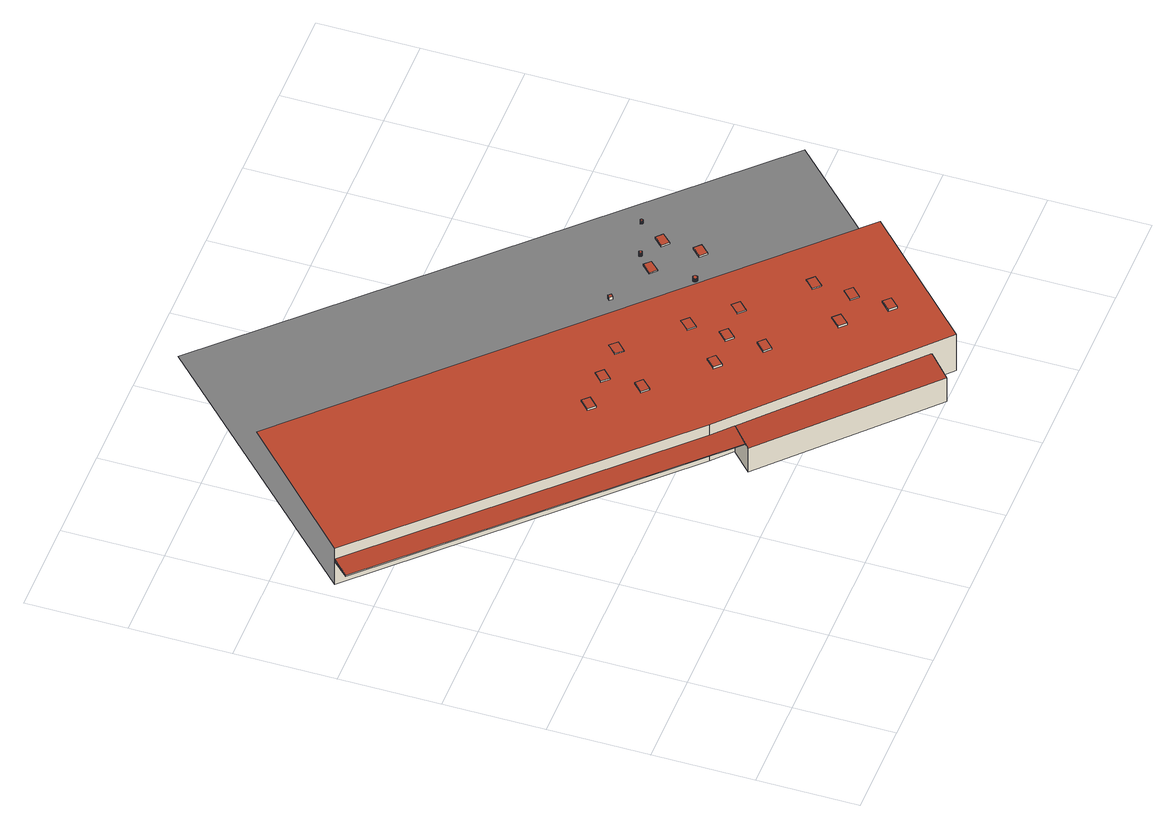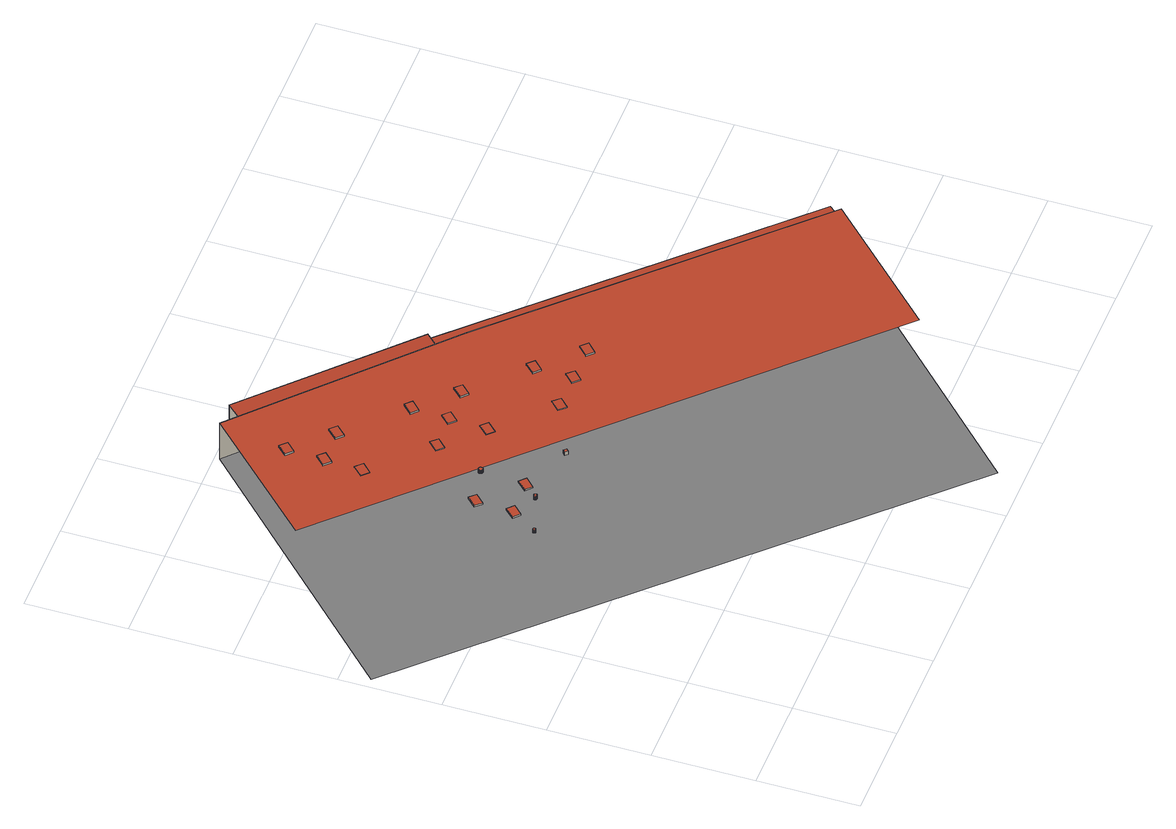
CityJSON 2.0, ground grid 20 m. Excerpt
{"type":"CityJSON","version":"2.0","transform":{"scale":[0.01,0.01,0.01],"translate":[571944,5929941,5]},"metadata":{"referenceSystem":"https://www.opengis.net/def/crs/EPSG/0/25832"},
"CityObjects":{
"building1":{"type":"Building","attributes":{"Grundfläche 2D":"8420.653065","Grundhöhe NN":"5.361"},"children":["building1-1","building1-2","building1-3","building1-4","building1-5","building1-6","building1-7","building1-8","building1-9","building1-10","building1-11","building1-12","building1-13","building1-14","building1-15","building1-16","building1-17","building1-18","building1-19","building1-20","building1-21"],"geometry":[{"type":"MultiSurface","lod":"3","boundaries":[[[0,1,2,3,4,5,6,7]],[[8,9,10,11,12]],[[6,12,11,10,13,14,15,16,1,0,7]],[[17,9,8,18]],[[19,20,2,1,16]],[[10,9,17,13]],[[21,15,14,18,8,12,6,5,22]],[[13,17,18,14]]],"semantics":{"surfaces":[{"type":"WallSurface"},{"type":"RoofSurface"},{"type":"GroundSurface"}],"values":[0,0,0,0,1,1,2,0]}}]},
"building1-1":{"type":"BuildingInstallation","parents":["building1"],"geometry":[{"type":"MultiSurface","lod":"3","boundaries":[[[23,24,25,0,3]],[[25,10,11,7,0]],[[0,7,4,3]],[[23,3,4,26]],[[24,23,26,27]],[[10,25,24,27,11]],[[11,27,26,4,7]]],"semantics":{"surfaces":[{"type":"RoofSurface"},{"type":"WallSurface"},{"type":"OuterCeilingSurface"}],"values":[0,1,1,1,1,1,2]}}]},
"building1-2":{"type":"BuildingInstallation","parents":["building1"],"geometry":[{"type":"MultiSurface","lod":"3","boundaries":[[[28,29,30,31]],[[31,30,32,33]],[[28,31,33,34]],[[29,28,34,35]],[[30,29,35,32]]],"semantics":{"surfaces":[{"type":"RoofSurface"},{"type":"WallSurface"}],"values":[0,1,1,1,1]}}]},
"building1-3":{"type":"BuildingInstallation","parents":["building1"],"geometry":[{"type":"MultiSurface","lod":"3","boundaries":[[[36,37,38,39]],[[39,38,40,41]],[[36,39,41,42]],[[37,36,42,43]],[[38,37,43,40]]],"semantics":{"surfaces":[{"type":"RoofSurface"},{"type":"WallSurface"}],"values":[0,1,1,1,1]}}]},
"building1-4":{"type":"BuildingInstallation","parents":["building1"],"geometry":[{"type":"MultiSurface","lod":"3","boundaries":[[[44,45,46,47]],[[45,44,48,49]],[[47,46,50,51]],[[44,47,51,48]],[[46,45,49,50]]],"semantics":{"surfaces":[{"type":"RoofSurface"},{"type":"WallSurface"}],"values":[0,1,1,1,1]}}]},
"building1-5":{"type":"BuildingInstallation","parents":["building1"],"geometry":[{"type":"MultiSurface","lod":"3","boundaries":[[[52,53,54,55]],[[55,54,56,57]],[[52,55,57,58]],[[53,52,58,59]],[[54,53,59,56]]],"semantics":{"surfaces":[{"type":"RoofSurface"},{"type":"WallSurface"}],"values":[0,1,1,1,1]}}]},
"building1-6":{"type":"BuildingInstallation","parents":["building1"],"geometry":[{"type":"MultiSurface","lod":"3","boundaries":[[[60,61,62,63]],[[63,62,64,65]],[[60,63,65,66]],[[61,60,66,67]],[[62,61,67,64]]],"semantics":{"surfaces":[{"type":"RoofSurface"},{"type":"WallSurface"}],"values":[0,1,1,1,1]}}]},
"building1-7":{"type":"BuildingInstallation","parents":["building1"],"geometry":[{"type":"MultiSurface","lod":"3","boundaries":[[[68,69,70,71]],[[72,73,71,70]],[[68,71,73,74]],[[69,68,74,75]],[[75,72,70,69]]],"semantics":{"surfaces":[{"type":"RoofSurface"},{"type":"WallSurface"}],"values":[0,1,1,1,1]}}]},
"building1-8":{"type":"BuildingInstallation","parents":["building1"],"geometry":[{"type":"MultiSurface","lod":"3","boundaries":[[[76,77,78,79]],[[77,76,80,81]],[[79,78,82,83]],[[76,79,83,80]],[[78,77,81,82]]],"semantics":{"surfaces":[{"type":"RoofSurface"},{"type":"WallSurface"}],"values":[0,1,1,1,1]}}]},
"building1-9":{"type":"BuildingInstallation","parents":["building1"],"geometry":[{"type":"MultiSurface","lod":"3","boundaries":[[[84,85,86,87]],[[87,86,88,89]],[[84,87,89,90]],[[85,84,90,91]],[[86,85,91,88]]],"semantics":{"surfaces":[{"type":"RoofSurface"},{"type":"WallSurface"}],"values":[0,1,1,1,1]}}]},
"building1-10":{"type":"BuildingInstallation","parents":["building1"],"geometry":[{"type":"MultiSurface","lod":"3","boundaries":[[[92,93,94,95]],[[95,94,96,97]],[[92,95,97,98]],[[93,92,98,99]],[[94,93,99,96]]],"semantics":{"surfaces":[{"type":"RoofSurface"},{"type":"WallSurface"}],"values":[0,1,1,1,1]}}]},
"building1-11":{"type":"BuildingInstallation","parents":["building1"],"geometry":[{"type":"MultiSurface","lod":"3","boundaries":[[[100,101,102,103]],[[103,102,104,105]],[[100,103,105,106]],[[101,100,106,107]],[[102,101,107,104]]],"semantics":{"surfaces":[{"type":"RoofSurface"},{"type":"WallSurface"}],"values":[0,1,1,1,1]}}]},
"building1-12":{"type":"BuildingInstallation","parents":["building1"],"geometry":[{"type":"MultiSurface","lod":"3","boundaries":[[[108,109,110,111]],[[111,110,112,113]],[[108,111,113,114]],[[109,108,114,115]],[[110,109,115,112]]],"semantics":{"surfaces":[{"type":"RoofSurface"},{"type":"WallSurface"}],"values":[0,1,1,1,1]}}]},
"building1-13":{"type":"BuildingInstallation","parents":["building1"],"geometry":[{"type":"MultiSurface","lod":"3","boundaries":[[[116,117,118,119]],[[119,118,120,121]],[[116,119,121,122]],[[117,116,122,123]],[[118,117,123,120]]],"semantics":{"surfaces":[{"type":"RoofSurface"},{"type":"WallSurface"}],"values":[0,1,1,1,1]}}]},
"building1-14":{"type":"BuildingInstallation","parents":["building1"],"geometry":[{"type":"MultiSurface","lod":"3","boundaries":[[[124,125,126,127]],[[127,126,128,129]],[[124,127,129,130]],[[130,131,125,124]],[[131,128,126,125]]],"semantics":{"surfaces":[{"type":"RoofSurface"},{"type":"WallSurface"}],"values":[0,1,1,1,1]}}]},
"building1-15":{"type":"BuildingInstallation","parents":["building1"],"geometry":[{"type":"MultiSurface","lod":"3","boundaries":[[[132,133,134,135,136,137,138,139,140,141,142,143,144,145,146,147,148,149,150,151,152,153,154,155,156,157,158,159,160,161,162,163,164,165,166,167,168,169,170,171,172,173,174,175,176,177,178,179,180,181,182,183,184,185,186,187,188,189,190,191,192,193,194,195,196,197,198,199,200,201,202,203,204,205,206,207,208,209,210,211,212,213,214,215,216,217,218,219,220,221,222,223,224,225,226,227,228,229,230,231,232,233,234,235,236,237,238,239,240,241,242,243,244,245,246,247,248,249,250,251,252,253,254,255,256,257,258,259,260,261,262,263,264,265,266,267,268]],[[269,270,159,158]],[[270,271,160,159]],[[271,272,161,160]],[[273,274,146,145]],[[274,275,147,146]],[[275,276,148,147]],[[276,277,149,148]],[[277,278,150,149]],[[278,279,151,150]],[[279,280,152,151]],[[280,281,153,152]],[[281,282,154,153]],[[282,283,155,154]],[[283,284,156,155]],[[284,285,157,156]],[[285,269,158,157]],[[272,286,162,161]],[[286,287,163,162]],[[287,288,164,163]],[[288,289,165,164]],[[289,290,166,165]],[[290,291,167,166]],[[291,292,168,167]],[[292,293,169,168]],[[293,294,170,169]],[[294,295,171,170]],[[295,296,172,171]],[[296,297,173,172]],[[297,298,174,173]],[[298,299,175,174]],[[299,300,176,175]],[[300,301,177,176]],[[301,302,178,177]],[[302,303,179,178]],[[303,304,180,179]],[[304,305,306,182,181,180]],[[306,307,308,184,183,182]],[[308,309,310,186,185,184]],[[310,311,312,188,187,186]],[[312,313,189,188]],[[313,314,315,191,190,189]],[[316,317,193,192,191,315]],[[317,318,194,193]],[[318,319,195,194]],[[319,320,196,195]],[[320,321,197,196]],[[321,322,198,197]],[[322,323,199,198]],[[323,324,200,199]],[[324,325,201,200]],[[325,326,202,201]],[[326,327,203,202]],[[327,328,204,203]],[[328,329,205,204]],[[329,330,206,205]],[[330,331,207,206]],[[331,332,208,207]],[[332,333,209,208]],[[333,334,210,209]],[[334,335,211,210]],[[335,336,212,211]],[[336,337,213,212]],[[337,338,214,213]],[[338,339,215,214]],[[339,340,216,215]],[[217,216,340,341]],[[341,342,218,217]],[[342,343,219,218]],[[343,344,220,219]],[[344,345,221,220]],[[345,346,347,223,222,221]],[[347,348,224,223]],[[348,349,225,224]],[[349,350,226,225]],[[350,351,352,228,227,226]],[[352,353,229,228]],[[353,354,230,229]],[[354,355,231,230]],[[355,356,232,231]],[[356,357,233,232]],[[357,358,234,233]],[[358,359,235,234]],[[359,360,236,235]],[[360,361,237,236]],[[361,362,238,237]],[[362,363,239,238]],[[363,364,240,239]],[[364,365,241,240]],[[365,366,242,241]],[[366,367,243,242]],[[367,368,244,243]],[[368,369,245,244]],[[369,370,246,245]],[[370,371,247,246]],[[371,372,248,247]],[[372,373,249,248]],[[373,374,250,249]],[[374,375,251,250]],[[375,376,252,251]],[[376,377,253,252]],[[377,378,254,253]],[[378,379,255,254]],[[379,380,256,255]],[[380,381,257,256]],[[381,382,258,257]],[[382,383,259,258]],[[260,259,383,384]],[[384,385,261,260]],[[385,386,262,261]],[[386,387,263,262]],[[387,388,264,263]],[[388,389,265,264]],[[389,390,266,265]],[[390,391,267,266]],[[391,392,268,267]],[[392,393,132,268]],[[393,394,133,132]],[[394,395,396,135,134,133]],[[396,397,136,135]],[[397,398,137,136]],[[398,399,138,137]],[[399,400,139,138]],[[400,401,140,139]],[[401,402,141,140]],[[402,403,142,141]],[[403,404,143,142]],[[404,405,144,143]],[[405,273,145,144]]],"semantics":{"surfaces":[{"type":"RoofSurface"},{"type":"WallSurface"}],"values":[0,1,1,1,1,1,1,1,1,1,1,1,1,1,1,1,1,1,1,1,1,1,1,1,1,1,1,1,1,1,1,1,1,1,1,1,1,1,1,1,1,1,1,1,1,1,1,1,1,1,1,1,1,1,1,1,1,1,1,1,1,1,1,1,1,1,1,1,1,1,1,1,1,1,1,1,1,1,1,1,1,1,1,1,1,1,1,1,1,1,1,1,1,1,1,1,1,1,1,1,1,1,1,1,1,1,1,1,1,1,1,1,1,1,1,1,1,1,1,1,1,1,1,1,1,1,1,1,1]}}]},
"building1-16":{"type":"BuildingInstallation","parents":["building1"],"geometry":[{"type":"MultiSurface","lod":"3","boundaries":[[[406,407,408,409]],[[409,408,410,411]],[[406,409,411,412]],[[407,406,412,413]],[[408,407,413,410]]],"semantics":{"surfaces":[{"type":"RoofSurface"},{"type":"WallSurface"}],"values":[0,1,1,1,1]}}]},
"building1-17":{"type":"BuildingInstallation","parents":["building1"],"geometry":[{"type":"MultiSurface","lod":"3","boundaries":[[[414,415,416,417]],[[417,416,418,419]],[[414,417,419,420]],[[415,414,420,421]],[[416,415,421,418]]],"semantics":{"surfaces":[{"type":"RoofSurface"},{"type":"WallSurface"}],"values":[0,1,1,1,1]}}]},
"building1-18":{"type":"BuildingInstallation","parents":["building1"],"geometry":[{"type":"MultiSurface","lod":"3","boundaries":[[[422,423,424,425,426,427,428,429,430,431,432,433,434,435,436,437,438,439,440,441,442,443,444,445,446,447,448,449,450,451,452,453,454,455,456,457,458,459,460,461,462,463,464,465,466,467,468,469,470,471,472,473,474,475,476,477,478,479,480,481,482,483,484,485,486,487,488,489,490,491,492,493,494,495,496,497,498,499,500,501,502,503,504,505,506,507,508,509,510,511,512,513,514,515,516,517,518,519,520,521,522,523,524,525,526,527,528,529,530,531,532,533,534,535,536,537,538,539,540,541,542,543,544,545,546,547,548,549,550,551,552,553,554,555,556,557,558,559,560,561,562,563,564,565,566,567,568,569,570,571,572]],[[573,574,511,510]],[[574,575,512,511]],[[575,576,513,512]],[[576,577,514,513]],[[577,578,579,516,515,514]],[[580,581,518,517]],[[582,583,584,502,501,500]],[[584,585,503,502]],[[585,586,504,503]],[[586,587,505,504]],[[587,588,506,505]],[[588,589,507,506]],[[589,590,508,507]],[[590,591,509,508]],[[591,573,510,509]],[[579,580,517,516]],[[581,592,519,518]],[[592,593,520,519]],[[593,594,521,520]],[[594,595,522,521]],[[595,596,523,522]],[[596,597,524,523]],[[597,598,525,524]],[[598,599,526,525]],[[599,600,527,526]],[[600,601,602,529,528,527]],[[602,603,530,529]],[[603,604,531,530]],[[604,605,532,531]],[[605,606,533,532]],[[606,607,534,533]],[[607,608,535,534]],[[608,609,536,535]],[[610,611,538,537]],[[611,612,539,538]],[[612,613,540,539]],[[613,614,541,540]],[[614,615,542,541]],[[615,616,543,542]],[[616,617,544,543]],[[617,618,545,544]],[[618,619,546,545]],[[619,620,547,546]],[[620,621,548,547]],[[622,623,554,553]],[[609,610,537,536]],[[621,624,549,548]],[[624,625,550,549]],[[625,626,551,550]],[[626,627,552,551]],[[627,622,553,552]],[[623,628,629,556,555,554]],[[629,630,557,556]],[[630,631,558,557]],[[631,632,559,558]],[[632,633,560,559]],[[633,634,561,560]],[[634,635,562,561]],[[635,636,563,562]],[[636,637,564,563]],[[637,638,565,564]],[[638,639,566,565]],[[639,640,567,566]],[[640,641,568,567]],[[641,642,569,568]],[[642,643,570,569]],[[643,644,645,572,571,570]],[[645,646,422,572]],[[646,647,423,422]],[[647,648,424,423]],[[648,649,425,424]],[[649,650,426,425]],[[650,651,427,426]],[[651,652,428,427]],[[652,653,429,428]],[[653,654,430,429]],[[654,655,431,430]],[[655,656,432,431]],[[656,657,433,432]],[[657,658,659,435,434,433]],[[659,660,436,435]],[[660,661,437,436]],[[661,662,438,437]],[[662,663,439,438]],[[663,664,440,439]],[[664,665,441,440]],[[665,666,667,443,442,441]],[[667,668,444,443]],[[668,669,445,444]],[[669,670,446,445]],[[670,671,447,446]],[[671,672,448,447]],[[672,673,449,448]],[[673,674,450,449]],[[674,675,451,450]],[[675,676,452,451]],[[676,677,453,452]],[[677,678,454,453]],[[678,679,455,454]],[[679,680,456,455]],[[680,681,457,456]],[[682,683,461,460]],[[683,684,462,461]],[[684,685,463,462]],[[685,686,464,463]],[[686,687,465,464]],[[687,688,466,465]],[[688,689,690,691,469,468,467,466]],[[691,692,470,469]],[[692,693,471,470]],[[681,694,458,457]],[[694,695,459,458]],[[695,682,460,459]],[[693,696,472,471]],[[696,697,473,472]],[[697,698,474,473]],[[698,699,475,474]],[[699,700,476,475]],[[700,701,477,476]],[[701,702,478,477]],[[702,703,479,478]],[[703,704,480,479]],[[704,705,481,480]],[[705,706,482,481]],[[706,707,483,482]],[[707,708,484,483]],[[708,709,710,486,485,484]],[[710,711,487,486]],[[711,712,488,487]],[[712,713,489,488]],[[713,714,490,489]],[[714,715,491,490]],[[715,716,492,491]],[[716,717,493,492]],[[717,718,494,493]],[[718,719,495,494]],[[719,720,721,497,496,495]],[[721,722,498,497]],[[722,723,499,498]],[[723,582,500,499]]],"semantics":{"surfaces":[{"type":"RoofSurface"},{"type":"WallSurface"}],"values":[0,1,1,1,1,1,1,1,1,1,1,1,1,1,1,1,1,1,1,1,1,1,1,1,1,1,1,1,1,1,1,1,1,1,1,1,1,1,1,1,1,1,1,1,1,1,1,1,1,1,1,1,1,1,1,1,1,1,1,1,1,1,1,1,1,1,1,1,1,1,1,1,1,1,1,1,1,1,1,1,1,1,1,1,1,1,1,1,1,1,1,1,1,1,1,1,1,1,1,1,1,1,1,1,1,1,1,1,1,1,1,1,1,1,1,1,1,1,1,1,1,1,1,1,1,1,1,1,1,1,1,1,1,1,1,1,1,1,1,1,1]}}]},
"building1-19":{"type":"BuildingInstallation","parents":["building1"],"geometry":[{"type":"MultiSurface","lod":"3","boundaries":[[[724,725,726,727]],[[727,726,728,729]],[[724,727,729,730]],[[725,724,730,731]],[[726,725,731,728]]],"semantics":{"surfaces":[{"type":"RoofSurface"},{"type":"WallSurface"}],"values":[0,1,1,1,1]}}]},
"building1-20":{"type":"BuildingInstallation","parents":["building1"],"geometry":[{"type":"MultiSurface","lod":"3","boundaries":[[[732,733,734,735]],[[735,734,736,737]],[[732,735,737,738]],[[733,732,738,739]],[[734,733,739,736]]],"semantics":{"surfaces":[{"type":"RoofSurface"},{"type":"WallSurface"}],"values":[0,1,1,1,1]}}]},
"building1-21":{"type":"BuildingInstallation","parents":["building1"],"geometry":[{"type":"MultiSurface","lod":"3","boundaries":[[[740,741,742,743,744,745,746,747,748,749,750,751,752,753,754,755,756,757,758,759,760,761,762,763,764,765,766,767,768,769,770,771,772,773,774,775,776,777,778,779,780,781,782,783,784,785,786,787,788,789,790,791,792,793,794,795,796,797,798,799,800,801,802,803,804,805,806,807,808,809,810,811,812,813,814,815,816,817,818,819,820,821,822,823,824,825,826,827,828,829,830,831,832,833,834,835,836,837,838,839,840,841,842,843,844,845,846,847,848,849,850,851,852,853,854,855,856,857,858,859,860]],[[861,862,797,796]],[[862,863,798,797]],[[863,864,799,798]],[[864,865,800,799]],[[865,866,801,800]],[[866,867,802,801]],[[868,869,788,787]],[[869,870,789,788]],[[870,871,790,789]],[[871,872,791,790]],[[872,873,792,791]],[[873,874,793,792]],[[874,875,794,793]],[[875,876,795,794]],[[876,861,796,795]],[[867,877,803,802]],[[877,878,804,803]],[[878,879,805,804]],[[879,880,881,807,806,805]],[[881,882,808,807]],[[882,883,809,808]],[[883,884,810,809]],[[884,885,811,810]],[[885,886,812,811]],[[886,887,813,812]],[[887,888,814,813]],[[888,889,815,814]],[[890,891,817,816]],[[891,892,818,817]],[[892,893,819,818]],[[893,894,820,819]],[[894,895,821,820]],[[895,896,822,821]],[[896,897,823,822]],[[897,898,824,823]],[[898,899,825,824]],[[899,900,826,825]],[[900,901,827,826]],[[901,902,828,827]],[[902,903,829,828]],[[889,890,816,815]],[[903,904,830,829]],[[904,905,831,830]],[[905,906,832,831]],[[906,907,833,832]],[[907,908,909,835,834,833]],[[909,910,836,835]],[[910,911,837,836]],[[911,912,838,837]],[[912,913,839,838]],[[913,914,840,839]],[[914,915,841,840]],[[915,916,842,841]],[[916,917,843,842]],[[917,918,844,843]],[[918,919,845,844]],[[919,920,846,845]],[[920,921,847,846]],[[921,922,848,847]],[[922,923,849,848]],[[923,924,850,849]],[[924,925,851,850]],[[925,926,852,851]],[[926,927,853,852]],[[927,928,854,853]],[[928,929,855,854]],[[929,930,856,855]],[[930,931,857,856]],[[931,932,858,857]],[[932,933,859,858]],[[933,934,860,859]],[[934,935,740,860]],[[935,936,741,740]],[[936,937,742,741]],[[937,938,743,742]],[[938,939,744,743]],[[939,940,745,744]],[[940,941,746,745]],[[941,942,747,746]],[[942,943,748,747]],[[943,944,749,748]],[[944,945,750,749]],[[945,946,751,750]],[[946,947,752,751]],[[947,948,753,752]],[[948,949,754,753]],[[949,950,755,754]],[[950,951,756,755]],[[951,952,757,756]],[[952,953,758,757]],[[953,954,759,758]],[[954,955,760,759]],[[955,956,761,760]],[[956,957,762,761]],[[957,958,763,762]],[[958,959,764,763]],[[959,960,765,764]],[[960,961,766,765]],[[961,962,767,766]],[[962,963,768,767]],[[963,964,769,768]],[[964,965,770,769]],[[965,966,771,770]],[[966,967,772,771]],[[967,968,773,772]],[[968,969,774,773]],[[969,970,775,774]],[[970,971,776,775]],[[971,972,777,776]],[[972,973,778,777]],[[973,974,779,778]],[[974,975,780,779]],[[975,976,781,780]],[[976,977,782,781]],[[977,978,783,782]],[[978,979,784,783]],[[979,980,785,784]],[[980,981,786,785]],[[981,868,787,786]]],"semantics":{"surfaces":[{"type":"RoofSurface"},{"type":"WallSurface"}],"values":[0,1,1,1,1,1,1,1,1,1,1,1,1,1,1,1,1,1,1,1,1,1,1,1,1,1,1,1,1,1,1,1,1,1,1,1,1,1,1,1,1,1,1,1,1,1,1,1,1,1,1,1,1,1,1,1,1,1,1,1,1,1,1,1,1,1,1,1,1,1,1,1,1,1,1,1,1,1,1,1,1,1,1,1,1,1,1,1,1,1,1,1,1,1,1,1,1,1,1,1,1,1,1,1,1,1,1,1,1,1,1,1,1,1,1,1,1,1,1,1]}}]}
},
"vertices":[
[5591,3536,688],[5591,3536,938],[318,8854,938],[318,8854,688],[318,8854,611],[318,8854,36],[5591,3536,36],[5591,3536,611],[5545,2777,36],[5545,2777,621],[5970,3184,674],[5970,3184,611],[5970,3184,36],[8920,444,678],[8920,444,36],[9285,106,36],[9285,106,938],[8468,2,621],[8468,2,36],[11540,2345,1006],[2653,11169,1006],[13795,4583,36],[4987,13484,36],
[18,8544,631],[5638,2866,631],[5970,3184,688],[18,8544,611],[5638,2866,611],
[5371,5910,1007],[5186,5731,1007],[5309,5604,1007],[5494,5784,1007],[5309,5604,964],[5494,5784,969],[5371,5910,969],[5186,5731,964],
[6117,5151,1007],[5939,4970,1007],[6064,4846,1007],[6242,5027,1007],[6064,4846,964],[6242,5027,969],[6117,5151,969],[5939,4970,964],
[6129,5909,1007],[5949,5734,1007],[6075,5604,1007],[6255,5778,1007],[6129,5909,980],[5949,5734,975],[6075,5604,975],[6255,5778,980],
[7143,4122,1007],[6963,3939,1007],[7088,3815,1007],[7269,3998,1007],[7088,3815,964],[7269,3998,969],[7143,4122,969],[6963,3939,964],
[6891,5910,1007],[6706,5738,1007],[6833,5602,1007],[7018,5774,1007],[6833,5602,986],[7018,5774,991],[6891,5910,991],[6706,5738,986],
[7843,3411,1007],[7661,3230,1007],[7785,3106,1007],[7967,3286,1007],[7785,3106,963],[7967,3286,968],[7843,3411,968],[7661,3230,963],
[7876,4148,1007],[7698,3967,1007],[7827,3839,1007],[8005,4020,1007],[7876,4148,980],[7698,3967,974],[7827,3839,974],[8005,4020,980],
[7921,4893,1007],[7736,4708,1007],[7863,4581,1007],[8048,4766,1007],[7863,4581,986],[8048,4766,991],[7921,4893,991],[7736,4708,986],
[8900,2348,1007],[8717,2162,1007],[8846,2035,1007],[9029,2222,1007],[8846,2035,962],[9029,2222,967],[8900,2348,967],[8717,2162,962],
[8615,4170,1007],[8435,3996,1007],[8559,3868,1007],[8739,4042,1007],[8559,3868,985],[8739,4042,990],[8615,4170,990],[8435,3996,985],
[8034,6333,1078],[7986,6286,1078],[8035,6235,1078],[8083,6282,1078],[8035,6235,1000],[8083,6282,999],[8034,6333,999],[7986,6286,1000],
[9598,1634,1007],[9420,1457,1007],[9552,1325,1007],[9729,1502,1007],[9552,1325,961],[9729,1502,966],[9598,1634,966],[9420,1457,961],
[9633,2370,1007],[9448,2187,1007],[9575,2059,1007],[9760,2242,1007],[9575,2059,972],[9760,2242,978],[9633,2370,978],[9448,2187,973],
[9031,5018,1078],[9030,5020,1078],[9029,5021,1078],[9028,5022,1078],[9026,5025,1078],[9024,5027,1078],[9023,5028,1078],[9022,5029,1078],[9020,5030,1078],[9018,5032,1078],[9015,5033,1078],[9012,5035,1078],[9011,5035,1078],[9010,5036,1078],[9008,5036,1078],[9007,5037,1078],[9004,5038,1078],[9001,5038,1078],[9000,5038,1078],[8998,5038,1078],[8997,5039,1078],[8996,5039,1078],[8994,5039,1078],[8992,5039,1078],[8989,5038,1078],[8987,5038,1078],[8984,5038,1078],[8982,5037,1078],[8980,5036,1078],[8977,5035,1078],[8975,5034,1078],[8973,5034,1078],[8971,5032,1078],[8970,5032,1078],[8968,5030,1078],[8965,5028,1078],[8963,5026,1078],[8962,5025,1078],[8960,5023,1078],[8959,5022,1078],[8958,5020,1078],[8957,5019,1078],[8956,5018,1078],[8955,5015,1078],[8954,5014,1078],[8954,5012,1078],[8953,5011,1078],[8952,5009,1078],[8952,5008,1078],[8952,5006,1078],[8951,5005,1078],[8951,5003,1078],[8951,5002,1078],[8950,5000,1078],[8950,4999,1078],[8950,4997,1078],[8950,4996,1078],[8950,4994,1078],[8950,4992,1078],[8950,4991,1078],[8951,4988,1078],[8951,4986,1078],[8951,4985,1078],[8952,4981,1078],[8953,4978,1078],[8954,4975,1078],[8956,4973,1078],[8957,4971,1078],[8958,4969,1078],[8960,4967,1078],[8961,4965,1078],[8963,4963,1078],[8965,4962,1078],[8967,4960,1078],[8969,4958,1078],[8970,4958,1078],[8971,4957,1078],[8973,4956,1078],[8974,4956,1078],[8975,4955,1078],[8976,4954,1078],[8978,4954,1078],[8979,4953,1078],[8981,4953,1078],[8982,4953,1078],[8983,4952,1078],[8985,4952,1078],[8986,4951,1078],[8988,4951,1078],[8989,4951,1078],[8991,4951,1078],[8993,4951,1078],[8994,4951,1078],[8996,4951,1078],[8997,4951,1078],[8999,4951,1078],[9000,4951,1078],[9004,4952,1078],[9006,4953,1078],[9009,4954,1078],[9011,4954,1078],[9012,4955,1078],[9014,4956,1078],[9015,4956,1078],[9017,4957,1078],[9018,4958,1078],[9019,4959,1078],[9021,4961,1078],[9023,4962,1078],[9024,4963,1078],[9026,4965,1078],[9027,4966,1078],[9030,4969,1078],[9030,4970,1078],[9031,4971,1078],[9032,4972,1078],[9033,4975,1078],[9034,4977,1078],[9035,4979,1078],[9036,4982,1078],[9037,4986,1078],[9037,4989,1078],[9038,4992,1078],[9038,4993,1078],[9038,4994,1078],[9038,4996,1078],[9038,5000,1078],[9037,5001,1078],[9037,5003,1078],[9037,5004,1078],[9036,5006,1078],[9036,5007,1078],[9036,5008,1078],[9035,5010,1078],[9033,5014,1078],[9032,5016,1078],[9032,5017,1078],[8984,5038,1004],[8982,5037,1004],[8980,5036,1004],[8977,5035,1004],[9010,5036,1003],[9008,5036,1003],[9007,5037,1003],[9004,5038,1003],[9001,5038,1003],[9000,5038,1003],[8998,5038,1004],[8997,5039,1004],[8996,5039,1004],[8994,5039,1004],[8992,5039,1004],[8989,5038,1004],[8987,5038,1004],[8975,5034,1004],[8973,5034,1004],[8971,5032,1004],[8970,5032,1004],[8968,5030,1004],[8965,5028,1004],[8963,5026,1004],[8962,5025,1004],[8960,5023,1004],[8959,5022,1004],[8958,5020,1004],[8957,5019,1004],[8956,5018,1004],[8955,5015,1004],[8954,5014,1004],[8954,5012,1004],[8953,5011,1004],[8952,5009,1005],[8952,5008,1005],[8952,5006,1005],[8951,5005,1005],[8951,5003,1005],[8951,5002,1005],[8950,5000,1005],[8950,4999,1005],[8950,4997,1005],[8950,4996,1005],[8950,4994,1005],[8950,4992,1005],[8950,4991,1005],[8951,4988,1005],[8951,4986,1005],[8951,4985,1005],[8952,4981,1005],[8953,4978,1005],[8954,4975,1005],[8956,4973,1005],[8957,4971,1005],[8958,4969,1005],[8960,4967,1005],[8961,4965,1005],[8963,4963,1005],[8965,4962,1005],[8967,4960,1005],[8969,4958,1005],[8970,4958,1005],[8971,4957,1005],[8973,4956,1005],[8974,4956,1005],[8975,4955,1005],[8976,4954,1005],[8978,4954,1005],[8979,4953,1005],[8981,4953,1005],[8982,4953,1005],[8983,4952,1005],[8985,4952,1005],[8986,4951,1005],[8988,4951,1005],[8989,4951,1005],[8991,4951,1005],[8993,4951,1005],[8994,4951,1005],[8996,4951,1005],[8997,4951,1005],[8999,4951,1005],[9000,4951,1005],[9004,4952,1005],[9006,4953,1005],[9009,4954,1005],[9011,4954,1004],[9012,4955,1004],[9014,4956,1004],[9015,4956,1004],[9017,4957,1004],[9018,4958,1004],[9019,4959,1004],[9021,4961,1004],[9023,4962,1004],[9024,4963,1004],[9026,4965,1004],[9027,4966,1004],[9030,4969,1004],[9030,4970,1004],[9031,4971,1004],[9032,4972,1004],[9033,4975,1004],[9034,4977,1004],[9035,4979,1004],[9036,4982,1004],[9037,4986,1004],[9037,4989,1004],[9038,4992,1004],[9038,4993,1004],[9038,4994,1004],[9038,4996,1004],[9038,5000,1004],[9037,5001,1003],[9037,5003,1003],[9037,5004,1003],[9036,5006,1003],[9036,5007,1003],[9036,5008,1003],[9035,5010,1003],[9033,5014,1003],[9032,5016,1003],[9032,5017,1003],[9031,5018,1003],[9030,5020,1003],[9029,5021,1003],[9028,5022,1003],[9026,5025,1003],[9024,5027,1003],[9023,5028,1003],[9022,5029,1003],[9020,5030,1003],[9018,5032,1003],[9015,5033,1003],[9012,5035,1003],[9011,5035,1003],
[9667,3109,1007],[9487,2926,1007],[9618,2798,1007],[9798,2980,1007],[9618,2798,984],[9798,2980,990],[9667,3109,990],[9487,2926,984],
[9064,6019,1020],[8889,5842,1020],[9010,5722,1020],[9185,5899,1020],[9010,5722,993],[9185,5899,988],[9064,6019,988],[8889,5842,993],
[9294,6116,1066],[9295,6116,1066],[9296,6116,1066],[9298,6116,1066],[9299,6116,1066],[9300,6116,1066],[9301,6116,1066],[9301,6115,1066],[9302,6116,1066],[9304,6116,1066],[9305,6116,1066],[9306,6116,1066],[9307,6116,1066],[9308,6116,1066],[9309,6116,1066],[9310,6117,1066],[9311,6117,1066],[9312,6117,1066],[9313,6117,1066],[9314,6118,1066],[9315,6118,1066],[9316,6119,1066],[9317,6119,1066],[9319,6121,1066],[9321,6122,1066],[9323,6123,1066],[9324,6125,1066],[9326,6126,1066],[9327,6127,1066],[9327,6128,1066],[9328,6128,1066],[9329,6129,1066],[9329,6130,1066],[9330,6131,1066],[9330,6132,1066],[9331,6133,1066],[9331,6134,1066],[9332,6135,1066],[9332,6136,1066],[9332,6137,1066],[9333,6138,1066],[9333,6139,1066],[9334,6140,1066],[9334,6141,1066],[9334,6143,1066],[9334,6145,1066],[9335,6146,1066],[9335,6147,1066],[9335,6149,1066],[9335,6151,1066],[9334,6152,1066],[9334,6154,1066],[9334,6156,1066],[9333,6158,1066],[9333,6159,1066],[9332,6161,1066],[9332,6162,1066],[9331,6163,1066],[9331,6164,1066],[9331,6165,1066],[9330,6165,1066],[9330,6166,1066],[9329,6167,1066],[9329,6168,1066],[9328,6169,1066],[9327,6170,1066],[9326,6171,1066],[9326,6172,1066],[9325,6172,1066],[9324,6173,1066],[9323,6174,1066],[9322,6174,1066],[9322,6175,1066],[9321,6175,1066],[9320,6176,1066],[9319,6177,1066],[9317,6178,1066],[9315,6179,1066],[9313,6180,1066],[9311,6180,1066],[9309,6181,1066],[9308,6181,1066],[9307,6181,1066],[9305,6182,1066],[9303,6182,1066],[9301,6182,1066],[9299,6182,1066],[9298,6182,1066],[9297,6182,1066],[9296,6181,1066],[9295,6181,1066],[9294,6181,1066],[9293,6181,1066],[9292,6180,1066],[9290,6180,1066],[9289,6179,1066],[9288,6179,1066],[9287,6178,1066],[9286,6178,1066],[9284,6177,1066],[9282,6176,1066],[9281,6175,1066],[9281,6174,1066],[9279,6173,1066],[9277,6171,1066],[9277,6170,1066],[9276,6169,1066],[9275,6168,1066],[9274,6168,1066],[9274,6167,1066],[9273,6166,1066],[9272,6164,1066],[9272,6163,1066],[9271,6162,1066],[9271,6161,1066],[9270,6160,1066],[9270,6159,1066],[9270,6158,1066],[9269,6157,1066],[9269,6156,1066],[9269,6154,1066],[9269,6153,1066],[9269,6152,1066],[9268,6151,1066],[9268,6147,1066],[9269,6145,1066],[9269,6143,1066],[9269,6141,1066],[9270,6139,1066],[9270,6138,1066],[9270,6137,1066],[9271,6136,1066],[9271,6135,1066],[9272,6133,1066],[9273,6132,1066],[9273,6131,1066],[9274,6130,1066],[9275,6129,1066],[9276,6128,1066],[9276,6127,1066],[9278,6126,1066],[9279,6124,1066],[9281,6123,1066],[9282,6122,1066],[9284,6121,1066],[9286,6120,1066],[9288,6119,1066],[9288,6118,1066],[9289,6118,1066],[9290,6118,1066],[9292,6117,1066],[9297,6182,982],[9296,6181,982],[9295,6181,982],[9294,6181,982],[9293,6181,982],[9292,6180,982],[9290,6180,982],[9289,6179,982],[9288,6179,982],[9313,6180,982],[9311,6180,982],[9309,6181,982],[9308,6181,982],[9307,6181,982],[9305,6182,982],[9303,6182,982],[9301,6182,982],[9299,6182,982],[9298,6182,982],[9287,6178,982],[9286,6178,982],[9284,6177,982],[9282,6176,982],[9281,6175,982],[9281,6174,982],[9279,6173,982],[9277,6171,982],[9277,6170,983],[9276,6169,983],[9275,6168,983],[9274,6168,983],[9274,6167,983],[9273,6166,983],[9272,6164,983],[9272,6163,983],[9271,6162,983],[9271,6161,983],[9270,6160,983],[9270,6159,983],[9270,6158,983],[9269,6157,983],[9269,6156,983],[9269,6154,983],[9269,6153,983],[9269,6152,983],[9268,6151,983],[9268,6147,983],[9269,6145,983],[9269,6143,983],[9271,6136,983],[9271,6135,983],[9269,6141,983],[9270,6139,983],[9270,6138,983],[9270,6137,983],[9272,6133,983],[9273,6132,983],[9273,6131,983],[9274,6130,983],[9275,6129,983],[9276,6128,983],[9276,6127,983],[9278,6126,983],[9279,6124,983],[9281,6123,983],[9282,6122,983],[9284,6121,983],[9286,6120,983],[9288,6119,983],[9288,6118,983],[9289,6118,983],[9290,6118,983],[9292,6117,983],[9294,6116,983],[9295,6116,983],[9296,6116,983],[9298,6116,983],[9299,6116,983],[9300,6116,983],[9301,6116,983],[9301,6115,983],[9302,6116,983],[9304,6116,983],[9305,6116,983],[9306,6116,983],[9307,6116,983],[9308,6116,983],[9309,6116,983],[9310,6117,983],[9311,6117,983],[9312,6117,983],[9313,6117,983],[9314,6118,983],[9315,6118,983],[9316,6119,983],[9317,6119,983],[9319,6121,983],[9321,6122,983],[9323,6123,983],[9324,6125,982],[9326,6126,982],[9327,6127,982],[9327,6128,982],[9328,6128,982],[9329,6129,982],[9329,6130,982],[9330,6131,982],[9330,6132,982],[9331,6133,982],[9332,6136,982],[9332,6137,982],[9333,6138,982],[9333,6139,982],[9334,6140,982],[9334,6141,982],[9334,6143,982],[9334,6145,982],[9335,6146,982],[9335,6147,982],[9335,6149,982],[9335,6151,982],[9331,6134,982],[9332,6135,982],[9334,6152,982],[9334,6154,982],[9334,6156,982],[9333,6158,982],[9333,6159,982],[9332,6161,982],[9332,6162,982],[9331,6163,982],[9331,6164,982],[9331,6165,982],[9330,6165,982],[9330,6166,982],[9329,6167,982],[9329,6168,982],[9328,6169,982],[9327,6170,982],[9326,6171,982],[9326,6172,982],[9325,6172,982],[9324,6173,982],[9323,6174,982],[9322,6174,982],[9322,6175,982],[9321,6175,982],[9320,6176,982],[9319,6177,982],[9317,6178,982],[9315,6179,982],
[9763,5303,1027],[9590,5130,1027],[9713,5007,1027],[9886,5180,1027],[9713,5007,993],[9886,5180,988],[9763,5303,988],[9590,5130,993],
[9804,6048,1020],[9633,5870,1020],[9757,5752,1020],[9927,5930,1020],[9757,5752,982],[9927,5930,976],[9804,6048,976],[9633,5870,982],
[10123,6386,1037],[10124,6386,1037],[10125,6387,1037],[10126,6387,1037],[10127,6387,1037],[10128,6388,1037],[10131,6389,1037],[10132,6390,1037],[10134,6391,1037],[10135,6392,1037],[10137,6393,1037],[10138,6395,1037],[10139,6396,1037],[10140,6397,1037],[10141,6398,1037],[10141,6399,1037],[10142,6400,1037],[10143,6402,1037],[10143,6403,1037],[10144,6404,1037],[10144,6405,1037],[10144,6406,1037],[10144,6407,1037],[10145,6408,1037],[10145,6409,1037],[10145,6411,1037],[10145,6413,1037],[10145,6414,1037],[10145,6416,1037],[10145,6418,1037],[10145,6420,1037],[10144,6422,1037],[10144,6424,1037],[10143,6424,1037],[10143,6426,1037],[10142,6428,1037],[10141,6429,1037],[10140,6431,1037],[10139,6431,1037],[10138,6433,1037],[10137,6434,1037],[10136,6435,1037],[10135,6435,1037],[10134,6436,1037],[10134,6437,1037],[10132,6438,1037],[10130,6439,1037],[10129,6440,1037],[10128,6440,1037],[10127,6440,1037],[10125,6441,1037],[10123,6441,1037],[10121,6442,1037],[10120,6442,1037],[10118,6442,1037],[10115,6442,1037],[10113,6442,1037],[10112,6441,1037],[10111,6441,1037],[10110,6441,1037],[10109,6441,1037],[10108,6441,1037],[10107,6440,1037],[10105,6439,1037],[10104,6439,1037],[10102,6438,1037],[10101,6437,1037],[10099,6436,1037],[10098,6434,1037],[10096,6433,1037],[10095,6431,1037],[10094,6430,1037],[10093,6429,1037],[10093,6428,1037],[10092,6427,1037],[10092,6426,1037],[10091,6425,1037],[10091,6424,1037],[10090,6422,1037],[10090,6421,1037],[10090,6420,1037],[10089,6419,1037],[10089,6418,1037],[10089,6417,1037],[10089,6416,1037],[10089,6415,1037],[10089,6412,1037],[10089,6411,1037],[10089,6410,1037],[10089,6409,1037],[10089,6408,1037],[10090,6407,1037],[10090,6405,1037],[10091,6403,1037],[10091,6402,1037],[10092,6401,1037],[10092,6400,1037],[10093,6400,1037],[10093,6399,1037],[10094,6397,1037],[10095,6396,1037],[10096,6395,1037],[10096,6394,1037],[10097,6394,1037],[10097,6393,1037],[10098,6393,1037],[10098,6392,1037],[10099,6392,1037],[10101,6391,1037],[10102,6390,1037],[10104,6389,1037],[10105,6388,1037],[10106,6388,1037],[10107,6387,1037],[10109,6387,1037],[10111,6386,1037],[10113,6386,1037],[10115,6385,1037],[10119,6385,1037],[10120,6386,1037],[10121,6386,1037],[10113,6442,966],[10112,6441,966],[10111,6441,966],[10110,6441,966],[10109,6441,966],[10108,6441,966],[10107,6440,966],[10129,6440,966],[10128,6440,966],[10127,6440,966],[10125,6441,966],[10123,6441,966],[10121,6442,966],[10120,6442,966],[10118,6442,966],[10115,6442,966],[10105,6439,966],[10104,6439,966],[10102,6438,966],[10101,6437,966],[10099,6436,966],[10098,6434,966],[10096,6433,966],[10095,6431,966],[10094,6430,966],[10093,6429,966],[10093,6428,967],[10092,6427,967],[10092,6426,967],[10091,6425,967],[10091,6424,967],[10090,6422,967],[10090,6421,967],[10090,6420,967],[10089,6419,967],[10089,6418,967],[10089,6417,967],[10089,6416,967],[10089,6415,967],[10089,6412,967],[10089,6411,967],[10089,6410,967],[10089,6409,967],[10089,6408,967],[10090,6407,967],[10090,6405,967],[10091,6403,967],[10091,6402,967],[10092,6401,967],[10092,6400,967],[10093,6400,967],[10093,6399,967],[10094,6397,967],[10095,6396,967],[10096,6395,967],[10096,6394,967],[10097,6394,967],[10097,6393,967],[10098,6393,967],[10098,6392,967],[10099,6392,967],[10101,6391,967],[10102,6390,967],[10104,6389,967],[10105,6388,967],[10106,6388,967],[10107,6387,967],[10109,6387,967],[10111,6386,967],[10113,6386,967],[10115,6385,967],[10119,6385,967],[10120,6386,967],[10121,6386,967],[10123,6386,967],[10124,6386,967],[10125,6387,967],[10126,6387,967],[10127,6387,967],[10128,6388,967],[10131,6389,967],[10132,6390,966],[10134,6391,966],[10135,6392,966],[10137,6393,966],[10138,6395,966],[10139,6396,966],[10140,6397,966],[10141,6398,966],[10141,6399,966],[10142,6400,966],[10143,6402,966],[10143,6403,966],[10144,6404,966],[10144,6405,966],[10144,6406,966],[10144,6407,966],[10145,6408,966],[10145,6409,966],[10145,6411,966],[10145,6413,966],[10145,6414,966],[10145,6416,966],[10145,6418,966],[10145,6420,966],[10144,6422,966],[10144,6424,966],[10143,6424,966],[10143,6426,966],[10142,6428,966],[10141,6429,966],[10140,6431,966],[10139,6431,966],[10138,6433,966],[10137,6434,966],[10136,6435,966],[10135,6435,966],[10134,6436,966],[10134,6437,966],[10132,6438,966],[10130,6439,966]
]}
